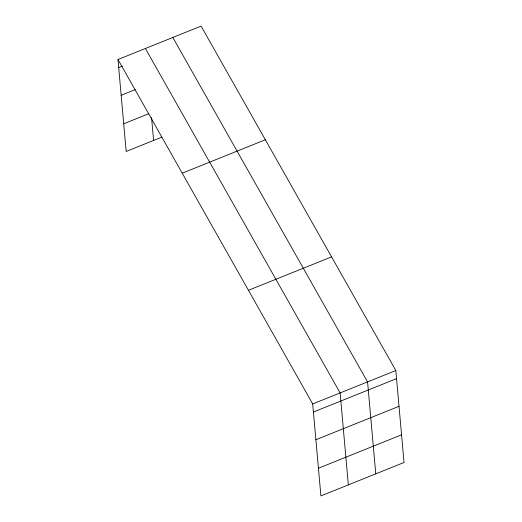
<?xml version="1.0" encoding="UTF-8"?>
<svg xmlns="http://www.w3.org/2000/svg" width="522" height="522" viewBox="0 0 522 522"><rect width="100%" height="100%" fill="white"/><g stroke="black" fill="none" stroke-linecap="round" stroke-linejoin="round"><path stroke-width="0.78" d="M117.972 59.515L201.094 26.1L395.826 370.542L404.028 462.485L320.906 495.9L312.704 403.956L117.972 59.515L126.174 151.458L161.761 137.155M118.69 67.606L122.396 66.118M121.163 95.278L135.244 89.614M123.707 123.786L148.914 113.659M182.23 173.18L265.352 139.765M248.439 290.291L331.561 256.876M312.704 403.956L395.826 370.542M313.428 412.047L396.55 378.633M315.895 439.72L399.017 406.305M318.44 468.227L401.562 434.813M172.828 37.46L367.566 381.902L375.768 473.846M145.397 48.487L340.135 392.929L348.337 484.873M151.556 117.509L153.605 140.431"/></g></svg>
